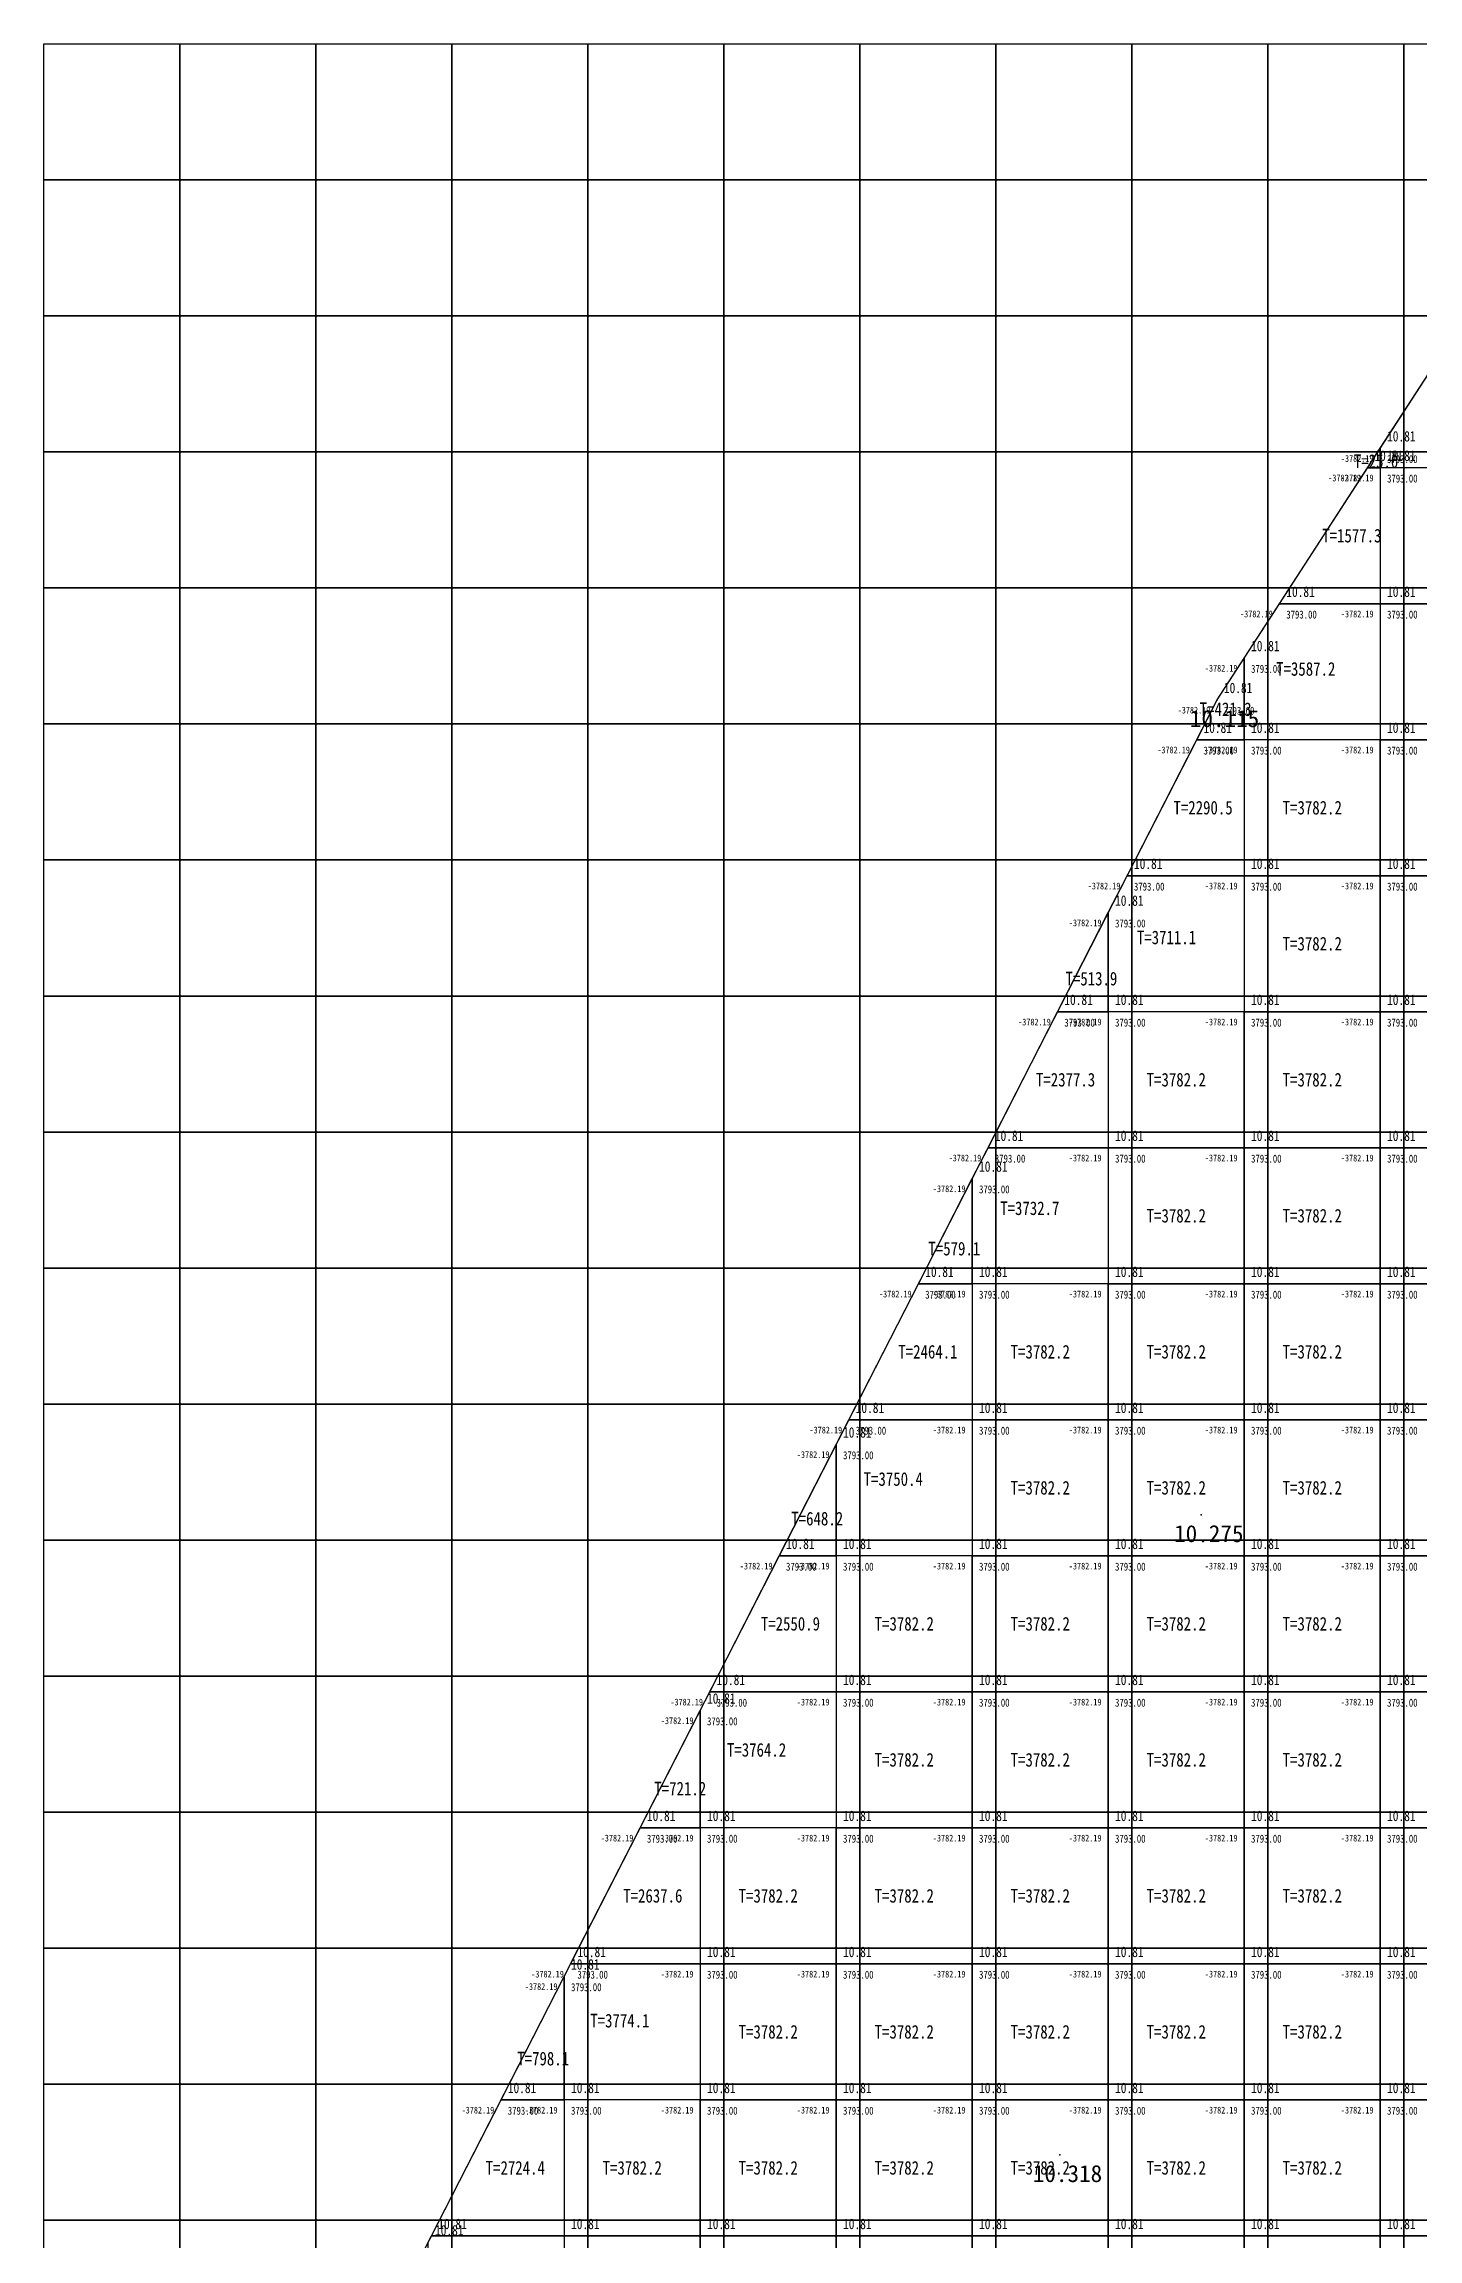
# Model space of a CAD drawing. Extents: x 2802 to 2877, y 3673 to 3804.
# Drawn here: x 2845.17 to 2855.28, y 3783.98 to 3800.12 of the extents above; entities that cross this region are included whole.
import ezdxf
from ezdxf.enums import TextEntityAlignment as Align

# ---------------------------------------------------------------- set-up
doc = ezdxf.new("R2010")
doc.units = 0
doc.header["$LTSCALE"] = 0.5
doc.header["$MEASUREMENT"] = 0
for name, color, linetype in [('FGW', 3, 'Continuous'), ('SHITI', 10, 'Continuous'), ('ZHUJI', 50, 'Continuous')]:
    doc.layers.add(name, color=color, linetype=linetype)

msp = doc.modelspace()

# ---------------------------------------------------------------- linework, layer by layer
for points in [[(2845.174, 3799.116), (2845.174, 3800.116), (2846.174, 3800.116), (2846.174, 3799.116), (2845.174, 3799.116)], [(2846.174, 3799.116), (2846.174, 3800.116), (2847.174, 3800.116), (2847.174, 3799.116), (2846.174, 3799.116)], [(2847.174, 3799.116), (2847.174, 3800.116), (2848.174, 3800.116), (2848.174, 3799.116), (2847.174, 3799.116)], [(2848.174, 3799.116), (2848.174, 3800.116), (2849.174, 3800.116), (2849.174, 3799.116), (2848.174, 3799.116)], [(2849.174, 3799.116), (2849.174, 3800.116), (2850.174, 3800.116), (2850.174, 3799.116), (2849.174, 3799.116)], [(2850.174, 3799.116), (2850.174, 3800.116), (2851.174, 3800.116), (2851.174, 3799.116), (2850.174, 3799.116)], [(2851.174, 3799.116), (2851.174, 3800.116), (2852.174, 3800.116), (2852.174, 3799.116), (2851.174, 3799.116)], [(2852.174, 3799.116), (2852.174, 3800.116), (2853.174, 3800.116), (2853.174, 3799.116), (2852.174, 3799.116)], [(2853.174, 3799.116), (2853.174, 3800.116), (2854.174, 3800.116), (2854.174, 3799.116), (2853.174, 3799.116)], [(2854.174, 3799.116), (2854.174, 3800.116), (2855.174, 3800.116), (2855.174, 3799.116), (2854.174, 3799.116)], [(2855.174, 3799.116), (2855.174, 3800.116), (2856.174, 3800.116), (2856.174, 3799.116), (2855.174, 3799.116)], [(2845.174, 3798.116), (2845.174, 3799.116), (2846.174, 3799.116), (2846.174, 3798.116), (2845.174, 3798.116)], [(2846.174, 3798.116), (2846.174, 3799.116), (2847.174, 3799.116), (2847.174, 3798.116), (2846.174, 3798.116)], [(2847.174, 3798.116), (2847.174, 3799.116), (2848.174, 3799.116), (2848.174, 3798.116), (2847.174, 3798.116)], [(2848.174, 3798.116), (2848.174, 3799.116), (2849.174, 3799.116), (2849.174, 3798.116), (2848.174, 3798.116)], [(2849.174, 3798.116), (2849.174, 3799.116), (2850.174, 3799.116), (2850.174, 3798.116), (2849.174, 3798.116)], [(2850.174, 3798.116), (2850.174, 3799.116), (2851.174, 3799.116), (2851.174, 3798.116), (2850.174, 3798.116)], [(2851.174, 3798.116), (2851.174, 3799.116), (2852.174, 3799.116), (2852.174, 3798.116), (2851.174, 3798.116)], [(2852.174, 3798.116), (2852.174, 3799.116), (2853.174, 3799.116), (2853.174, 3798.116), (2852.174, 3798.116)], [(2853.174, 3798.116), (2853.174, 3799.116), (2854.174, 3799.116), (2854.174, 3798.116), (2853.174, 3798.116)], [(2854.174, 3798.116), (2854.174, 3799.116), (2855.174, 3799.116), (2855.174, 3798.116), (2854.174, 3798.116)], [(2855.174, 3798.116), (2855.174, 3799.116), (2856.174, 3799.116), (2856.174, 3798.116), (2855.174, 3798.116)], [(2845.174, 3797.116), (2845.174, 3798.116), (2846.174, 3798.116), (2846.174, 3797.116), (2845.174, 3797.116)], [(2846.174, 3797.116), (2846.174, 3798.116), (2847.174, 3798.116), (2847.174, 3797.116), (2846.174, 3797.116)], [(2847.174, 3797.116), (2847.174, 3798.116), (2848.174, 3798.116), (2848.174, 3797.116), (2847.174, 3797.116)], [(2848.174, 3797.116), (2848.174, 3798.116), (2849.174, 3798.116), (2849.174, 3797.116), (2848.174, 3797.116)], [(2849.174, 3797.116), (2849.174, 3798.116), (2850.174, 3798.116), (2850.174, 3797.116), (2849.174, 3797.116)], [(2850.174, 3797.116), (2850.174, 3798.116), (2851.174, 3798.116), (2851.174, 3797.116), (2850.174, 3797.116)], [(2851.174, 3797.116), (2851.174, 3798.116), (2852.174, 3798.116), (2852.174, 3797.116), (2851.174, 3797.116)], [(2852.174, 3797.116), (2852.174, 3798.116), (2853.174, 3798.116), (2853.174, 3797.116), (2852.174, 3797.116)], [(2853.174, 3797.116), (2853.174, 3798.116), (2854.174, 3798.116), (2854.174, 3797.116), (2853.174, 3797.116)], [(2854.174, 3797.116), (2854.174, 3798.116), (2855.174, 3798.116), (2855.174, 3797.116), (2854.174, 3797.116)], [(2855.174, 3797.116), (2855.174, 3798.116), (2856.174, 3798.116), (2856.174, 3797.116), (2855.174, 3797.116)], [(2845.174, 3796.116), (2845.174, 3797.116), (2846.174, 3797.116), (2846.174, 3796.116), (2845.174, 3796.116)], [(2846.174, 3796.116), (2846.174, 3797.116), (2847.174, 3797.116), (2847.174, 3796.116), (2846.174, 3796.116)], [(2847.174, 3796.116), (2847.174, 3797.116), (2848.174, 3797.116), (2848.174, 3796.116), (2847.174, 3796.116)], [(2848.174, 3796.116), (2848.174, 3797.116), (2849.174, 3797.116), (2849.174, 3796.116), (2848.174, 3796.116)], [(2849.174, 3796.116), (2849.174, 3797.116), (2850.174, 3797.116), (2850.174, 3796.116), (2849.174, 3796.116)], [(2850.174, 3796.116), (2850.174, 3797.116), (2851.174, 3797.116), (2851.174, 3796.116), (2850.174, 3796.116)], [(2851.174, 3796.116), (2851.174, 3797.116), (2852.174, 3797.116), (2852.174, 3796.116), (2851.174, 3796.116)], [(2852.174, 3796.116), (2852.174, 3797.116), (2853.174, 3797.116), (2853.174, 3796.116), (2852.174, 3796.116)], [(2853.174, 3796.116), (2853.174, 3797.116), (2854.174, 3797.116), (2854.174, 3796.116), (2853.174, 3796.116)], [(2854.174, 3796.116), (2854.174, 3797.116), (2855.174, 3797.116), (2855.174, 3796.116), (2854.174, 3796.116)], [(2855.174, 3796.116), (2855.174, 3797.116), (2856.174, 3797.116), (2856.174, 3796.116), (2855.174, 3796.116)], [(2845.174, 3795.116), (2845.174, 3796.116), (2846.174, 3796.116), (2846.174, 3795.116), (2845.174, 3795.116)], [(2846.174, 3795.116), (2846.174, 3796.116), (2847.174, 3796.116), (2847.174, 3795.116), (2846.174, 3795.116)], [(2847.174, 3795.116), (2847.174, 3796.116), (2848.174, 3796.116), (2848.174, 3795.116), (2847.174, 3795.116)], [(2848.174, 3795.116), (2848.174, 3796.116), (2849.174, 3796.116), (2849.174, 3795.116), (2848.174, 3795.116)], [(2849.174, 3795.116), (2849.174, 3796.116), (2850.174, 3796.116), (2850.174, 3795.116), (2849.174, 3795.116)], [(2850.174, 3795.116), (2850.174, 3796.116), (2851.174, 3796.116), (2851.174, 3795.116), (2850.174, 3795.116)], [(2851.174, 3795.116), (2851.174, 3796.116), (2852.174, 3796.116), (2852.174, 3795.116), (2851.174, 3795.116)], [(2852.174, 3795.116), (2852.174, 3796.116), (2853.174, 3796.116), (2853.174, 3795.116), (2852.174, 3795.116)], [(2853.174, 3795.116), (2853.174, 3796.116), (2854.174, 3796.116), (2854.174, 3795.116), (2853.174, 3795.116)], [(2854.174, 3795.116), (2854.174, 3796.116), (2855.174, 3796.116), (2855.174, 3795.116), (2854.174, 3795.116)], [(2855.174, 3795.116), (2855.174, 3796.116), (2856.174, 3796.116), (2856.174, 3795.116), (2855.174, 3795.116)], [(2845.174, 3794.116), (2845.174, 3795.116), (2846.174, 3795.116), (2846.174, 3794.116), (2845.174, 3794.116)], [(2846.174, 3794.116), (2846.174, 3795.116), (2847.174, 3795.116), (2847.174, 3794.116), (2846.174, 3794.116)], [(2847.174, 3794.116), (2847.174, 3795.116), (2848.174, 3795.116), (2848.174, 3794.116), (2847.174, 3794.116)], [(2848.174, 3794.116), (2848.174, 3795.116), (2849.174, 3795.116), (2849.174, 3794.116), (2848.174, 3794.116)], [(2849.174, 3794.116), (2849.174, 3795.116), (2850.174, 3795.116), (2850.174, 3794.116), (2849.174, 3794.116)], [(2850.174, 3794.116), (2850.174, 3795.116), (2851.174, 3795.116), (2851.174, 3794.116), (2850.174, 3794.116)], [(2851.174, 3794.116), (2851.174, 3795.116), (2852.174, 3795.116), (2852.174, 3794.116), (2851.174, 3794.116)], [(2852.174, 3794.116), (2852.174, 3795.116), (2853.174, 3795.116), (2853.174, 3794.116), (2852.174, 3794.116)], [(2853.174, 3794.116), (2853.174, 3795.116), (2854.174, 3795.116), (2854.174, 3794.116), (2853.174, 3794.116)], [(2854.174, 3794.116), (2854.174, 3795.116), (2855.174, 3795.116), (2855.174, 3794.116), (2854.174, 3794.116)], [(2855.174, 3794.116), (2855.174, 3795.116), (2856.174, 3795.116), (2856.174, 3794.116), (2855.174, 3794.116)], [(2845.174, 3793.116), (2845.174, 3794.116), (2846.174, 3794.116), (2846.174, 3793.116), (2845.174, 3793.116)], [(2846.174, 3793.116), (2846.174, 3794.116), (2847.174, 3794.116), (2847.174, 3793.116), (2846.174, 3793.116)], [(2847.174, 3793.116), (2847.174, 3794.116), (2848.174, 3794.116), (2848.174, 3793.116), (2847.174, 3793.116)], [(2848.174, 3793.116), (2848.174, 3794.116), (2849.174, 3794.116), (2849.174, 3793.116), (2848.174, 3793.116)], [(2849.174, 3793.116), (2849.174, 3794.116), (2850.174, 3794.116), (2850.174, 3793.116), (2849.174, 3793.116)], [(2850.174, 3793.116), (2850.174, 3794.116), (2851.174, 3794.116), (2851.174, 3793.116), (2850.174, 3793.116)], [(2851.174, 3793.116), (2851.174, 3794.116), (2852.174, 3794.116), (2852.174, 3793.116), (2851.174, 3793.116)], [(2852.174, 3793.116), (2852.174, 3794.116), (2853.174, 3794.116), (2853.174, 3793.116), (2852.174, 3793.116)], [(2853.174, 3793.116), (2853.174, 3794.116), (2854.174, 3794.116), (2854.174, 3793.116), (2853.174, 3793.116)], [(2854.174, 3793.116), (2854.174, 3794.116), (2855.174, 3794.116), (2855.174, 3793.116), (2854.174, 3793.116)], [(2855.174, 3793.116), (2855.174, 3794.116), (2856.174, 3794.116), (2856.174, 3793.116), (2855.174, 3793.116)], [(2845.174, 3792.116), (2845.174, 3793.116), (2846.174, 3793.116), (2846.174, 3792.116), (2845.174, 3792.116)], [(2846.174, 3792.116), (2846.174, 3793.116), (2847.174, 3793.116), (2847.174, 3792.116), (2846.174, 3792.116)], [(2847.174, 3792.116), (2847.174, 3793.116), (2848.174, 3793.116), (2848.174, 3792.116), (2847.174, 3792.116)], [(2848.174, 3792.116), (2848.174, 3793.116), (2849.174, 3793.116), (2849.174, 3792.116), (2848.174, 3792.116)], [(2849.174, 3792.116), (2849.174, 3793.116), (2850.174, 3793.116), (2850.174, 3792.116), (2849.174, 3792.116)], [(2850.174, 3792.116), (2850.174, 3793.116), (2851.174, 3793.116), (2851.174, 3792.116), (2850.174, 3792.116)], [(2851.174, 3792.116), (2851.174, 3793.116), (2852.174, 3793.116), (2852.174, 3792.116), (2851.174, 3792.116)], [(2852.174, 3792.116), (2852.174, 3793.116), (2853.174, 3793.116), (2853.174, 3792.116), (2852.174, 3792.116)], [(2853.174, 3792.116), (2853.174, 3793.116), (2854.174, 3793.116), (2854.174, 3792.116), (2853.174, 3792.116)], [(2854.174, 3792.116), (2854.174, 3793.116), (2855.174, 3793.116), (2855.174, 3792.116), (2854.174, 3792.116)], [(2855.174, 3792.116), (2855.174, 3793.116), (2856.174, 3793.116), (2856.174, 3792.116), (2855.174, 3792.116)], [(2845.174, 3791.116), (2845.174, 3792.116), (2846.174, 3792.116), (2846.174, 3791.116), (2845.174, 3791.116)], [(2846.174, 3791.116), (2846.174, 3792.116), (2847.174, 3792.116), (2847.174, 3791.116), (2846.174, 3791.116)], [(2847.174, 3791.116), (2847.174, 3792.116), (2848.174, 3792.116), (2848.174, 3791.116), (2847.174, 3791.116)], [(2848.174, 3791.116), (2848.174, 3792.116), (2849.174, 3792.116), (2849.174, 3791.116), (2848.174, 3791.116)], [(2849.174, 3791.116), (2849.174, 3792.116), (2850.174, 3792.116), (2850.174, 3791.116), (2849.174, 3791.116)], [(2850.174, 3791.116), (2850.174, 3792.116), (2851.174, 3792.116), (2851.174, 3791.116), (2850.174, 3791.116)], [(2851.174, 3791.116), (2851.174, 3792.116), (2852.174, 3792.116), (2852.174, 3791.116), (2851.174, 3791.116)], [(2852.174, 3791.116), (2852.174, 3792.116), (2853.174, 3792.116), (2853.174, 3791.116), (2852.174, 3791.116)], [(2853.174, 3791.116), (2853.174, 3792.116), (2854.174, 3792.116), (2854.174, 3791.116), (2853.174, 3791.116)], [(2854.174, 3791.116), (2854.174, 3792.116), (2855.174, 3792.116), (2855.174, 3791.116), (2854.174, 3791.116)], [(2855.174, 3791.116), (2855.174, 3792.116), (2856.174, 3792.116), (2856.174, 3791.116), (2855.174, 3791.116)], [(2845.174, 3790.116), (2845.174, 3791.116), (2846.174, 3791.116), (2846.174, 3790.116), (2845.174, 3790.116)], [(2846.174, 3790.116), (2846.174, 3791.116), (2847.174, 3791.116), (2847.174, 3790.116), (2846.174, 3790.116)], [(2847.174, 3790.116), (2847.174, 3791.116), (2848.174, 3791.116), (2848.174, 3790.116), (2847.174, 3790.116)], [(2848.174, 3790.116), (2848.174, 3791.116), (2849.174, 3791.116), (2849.174, 3790.116), (2848.174, 3790.116)], [(2849.174, 3790.116), (2849.174, 3791.116), (2850.174, 3791.116), (2850.174, 3790.116), (2849.174, 3790.116)], [(2850.174, 3790.116), (2850.174, 3791.116), (2851.174, 3791.116), (2851.174, 3790.116), (2850.174, 3790.116)], [(2851.174, 3790.116), (2851.174, 3791.116), (2852.174, 3791.116), (2852.174, 3790.116), (2851.174, 3790.116)], [(2852.174, 3790.116), (2852.174, 3791.116), (2853.174, 3791.116), (2853.174, 3790.116), (2852.174, 3790.116)], [(2853.174, 3790.116), (2853.174, 3791.116), (2854.174, 3791.116), (2854.174, 3790.116), (2853.174, 3790.116)], [(2854.174, 3790.116), (2854.174, 3791.116), (2855.174, 3791.116), (2855.174, 3790.116), (2854.174, 3790.116)], [(2855.174, 3790.116), (2855.174, 3791.116), (2856.174, 3791.116), (2856.174, 3790.116), (2855.174, 3790.116)], [(2845.174, 3789.116), (2845.174, 3790.116), (2846.174, 3790.116), (2846.174, 3789.116), (2845.174, 3789.116)], [(2846.174, 3789.116), (2846.174, 3790.116), (2847.174, 3790.116), (2847.174, 3789.116), (2846.174, 3789.116)], [(2847.174, 3789.116), (2847.174, 3790.116), (2848.174, 3790.116), (2848.174, 3789.116), (2847.174, 3789.116)], [(2848.174, 3789.116), (2848.174, 3790.116), (2849.174, 3790.116), (2849.174, 3789.116), (2848.174, 3789.116)], [(2849.174, 3789.116), (2849.174, 3790.116), (2850.174, 3790.116), (2850.174, 3789.116), (2849.174, 3789.116)], [(2850.174, 3789.116), (2850.174, 3790.116), (2851.174, 3790.116), (2851.174, 3789.116), (2850.174, 3789.116)], [(2851.174, 3789.116), (2851.174, 3790.116), (2852.174, 3790.116), (2852.174, 3789.116), (2851.174, 3789.116)], [(2852.174, 3789.116), (2852.174, 3790.116), (2853.174, 3790.116), (2853.174, 3789.116), (2852.174, 3789.116)], [(2853.174, 3789.116), (2853.174, 3790.116), (2854.174, 3790.116), (2854.174, 3789.116), (2853.174, 3789.116)], [(2854.174, 3789.116), (2854.174, 3790.116), (2855.174, 3790.116), (2855.174, 3789.116), (2854.174, 3789.116)], [(2855.174, 3789.116), (2855.174, 3790.116), (2856.174, 3790.116), (2856.174, 3789.116), (2855.174, 3789.116)], [(2845.174, 3788.116), (2845.174, 3789.116), (2846.174, 3789.116), (2846.174, 3788.116), (2845.174, 3788.116)], [(2846.174, 3788.116), (2846.174, 3789.116), (2847.174, 3789.116), (2847.174, 3788.116), (2846.174, 3788.116)], [(2847.174, 3788.116), (2847.174, 3789.116), (2848.174, 3789.116), (2848.174, 3788.116), (2847.174, 3788.116)], [(2848.174, 3788.116), (2848.174, 3789.116), (2849.174, 3789.116), (2849.174, 3788.116), (2848.174, 3788.116)], [(2849.174, 3788.116), (2849.174, 3789.116), (2850.174, 3789.116), (2850.174, 3788.116), (2849.174, 3788.116)], [(2850.174, 3788.116), (2850.174, 3789.116), (2851.174, 3789.116), (2851.174, 3788.116), (2850.174, 3788.116)], [(2851.174, 3788.116), (2851.174, 3789.116), (2852.174, 3789.116), (2852.174, 3788.116), (2851.174, 3788.116)], [(2852.174, 3788.116), (2852.174, 3789.116), (2853.174, 3789.116), (2853.174, 3788.116), (2852.174, 3788.116)], [(2853.174, 3788.116), (2853.174, 3789.116), (2854.174, 3789.116), (2854.174, 3788.116), (2853.174, 3788.116)], [(2854.174, 3788.116), (2854.174, 3789.116), (2855.174, 3789.116), (2855.174, 3788.116), (2854.174, 3788.116)], [(2855.174, 3788.116), (2855.174, 3789.116), (2856.174, 3789.116), (2856.174, 3788.116), (2855.174, 3788.116)], [(2845.174, 3787.116), (2845.174, 3788.116), (2846.174, 3788.116), (2846.174, 3787.116), (2845.174, 3787.116)], [(2846.174, 3787.116), (2846.174, 3788.116), (2847.174, 3788.116), (2847.174, 3787.116), (2846.174, 3787.116)], [(2847.174, 3787.116), (2847.174, 3788.116), (2848.174, 3788.116), (2848.174, 3787.116), (2847.174, 3787.116)], [(2848.174, 3787.116), (2848.174, 3788.116), (2849.174, 3788.116), (2849.174, 3787.116), (2848.174, 3787.116)], [(2849.174, 3787.116), (2849.174, 3788.116), (2850.174, 3788.116), (2850.174, 3787.116), (2849.174, 3787.116)], [(2850.174, 3787.116), (2850.174, 3788.116), (2851.174, 3788.116), (2851.174, 3787.116), (2850.174, 3787.116)], [(2851.174, 3787.116), (2851.174, 3788.116), (2852.174, 3788.116), (2852.174, 3787.116), (2851.174, 3787.116)], [(2852.174, 3787.116), (2852.174, 3788.116), (2853.174, 3788.116), (2853.174, 3787.116), (2852.174, 3787.116)], [(2853.174, 3787.116), (2853.174, 3788.116), (2854.174, 3788.116), (2854.174, 3787.116), (2853.174, 3787.116)], [(2854.174, 3787.116), (2854.174, 3788.116), (2855.174, 3788.116), (2855.174, 3787.116), (2854.174, 3787.116)], [(2855.174, 3787.116), (2855.174, 3788.116), (2856.174, 3788.116), (2856.174, 3787.116), (2855.174, 3787.116)], [(2845.174, 3786.116), (2845.174, 3787.116), (2846.174, 3787.116), (2846.174, 3786.116), (2845.174, 3786.116)], [(2846.174, 3786.116), (2846.174, 3787.116), (2847.174, 3787.116), (2847.174, 3786.116), (2846.174, 3786.116)], [(2847.174, 3786.116), (2847.174, 3787.116), (2848.174, 3787.116), (2848.174, 3786.116), (2847.174, 3786.116)], [(2848.174, 3786.116), (2848.174, 3787.116), (2849.174, 3787.116), (2849.174, 3786.116), (2848.174, 3786.116)], [(2849.174, 3786.116), (2849.174, 3787.116), (2850.174, 3787.116), (2850.174, 3786.116), (2849.174, 3786.116)], [(2850.174, 3786.116), (2850.174, 3787.116), (2851.174, 3787.116), (2851.174, 3786.116), (2850.174, 3786.116)], [(2851.174, 3786.116), (2851.174, 3787.116), (2852.174, 3787.116), (2852.174, 3786.116), (2851.174, 3786.116)], [(2852.174, 3786.116), (2852.174, 3787.116), (2853.174, 3787.116), (2853.174, 3786.116), (2852.174, 3786.116)], [(2853.174, 3786.116), (2853.174, 3787.116), (2854.174, 3787.116), (2854.174, 3786.116), (2853.174, 3786.116)], [(2854.174, 3786.116), (2854.174, 3787.116), (2855.174, 3787.116), (2855.174, 3786.116), (2854.174, 3786.116)], [(2855.174, 3786.116), (2855.174, 3787.116), (2856.174, 3787.116), (2856.174, 3786.116), (2855.174, 3786.116)], [(2845.174, 3785.116), (2845.174, 3786.116), (2846.174, 3786.116), (2846.174, 3785.116), (2845.174, 3785.116)], [(2846.174, 3785.116), (2846.174, 3786.116), (2847.174, 3786.116), (2847.174, 3785.116), (2846.174, 3785.116)], [(2847.174, 3785.116), (2847.174, 3786.116), (2848.174, 3786.116), (2848.174, 3785.116), (2847.174, 3785.116)], [(2848.174, 3785.116), (2848.174, 3786.116), (2849.174, 3786.116), (2849.174, 3785.116), (2848.174, 3785.116)], [(2849.174, 3785.116), (2849.174, 3786.116), (2850.174, 3786.116), (2850.174, 3785.116), (2849.174, 3785.116)], [(2850.174, 3785.116), (2850.174, 3786.116), (2851.174, 3786.116), (2851.174, 3785.116), (2850.174, 3785.116)], [(2851.174, 3785.116), (2851.174, 3786.116), (2852.174, 3786.116), (2852.174, 3785.116), (2851.174, 3785.116)], [(2852.174, 3785.116), (2852.174, 3786.116), (2853.174, 3786.116), (2853.174, 3785.116), (2852.174, 3785.116)], [(2853.174, 3785.116), (2853.174, 3786.116), (2854.174, 3786.116), (2854.174, 3785.116), (2853.174, 3785.116)], [(2854.174, 3785.116), (2854.174, 3786.116), (2855.174, 3786.116), (2855.174, 3785.116), (2854.174, 3785.116)], [(2855.174, 3785.116), (2855.174, 3786.116), (2856.174, 3786.116), (2856.174, 3785.116), (2855.174, 3785.116)], [(2845.174, 3784.116), (2845.174, 3785.116), (2846.174, 3785.116), (2846.174, 3784.116), (2845.174, 3784.116)], [(2846.174, 3784.116), (2846.174, 3785.116), (2847.174, 3785.116), (2847.174, 3784.116), (2846.174, 3784.116)], [(2847.174, 3784.116), (2847.174, 3785.116), (2848.174, 3785.116), (2848.174, 3784.116), (2847.174, 3784.116)], [(2848.174, 3784.116), (2848.174, 3785.116), (2849.174, 3785.116), (2849.174, 3784.116), (2848.174, 3784.116)], [(2849.174, 3784.116), (2849.174, 3785.116), (2850.174, 3785.116), (2850.174, 3784.116), (2849.174, 3784.116)], [(2850.174, 3784.116), (2850.174, 3785.116), (2851.174, 3785.116), (2851.174, 3784.116), (2850.174, 3784.116)], [(2851.174, 3784.116), (2851.174, 3785.116), (2852.174, 3785.116), (2852.174, 3784.116), (2851.174, 3784.116)], [(2852.174, 3784.116), (2852.174, 3785.116), (2853.174, 3785.116), (2853.174, 3784.116), (2852.174, 3784.116)], [(2853.174, 3784.116), (2853.174, 3785.116), (2854.174, 3785.116), (2854.174, 3784.116), (2853.174, 3784.116)], [(2854.174, 3784.116), (2854.174, 3785.116), (2855.174, 3785.116), (2855.174, 3784.116), (2854.174, 3784.116)], [(2855.174, 3784.116), (2855.174, 3785.116), (2856.174, 3785.116), (2856.174, 3784.116), (2855.174, 3784.116)], [(2845.174, 3783.116), (2845.174, 3784.116), (2846.174, 3784.116), (2846.174, 3783.116), (2845.174, 3783.116)], [(2846.174, 3783.116), (2846.174, 3784.116), (2847.174, 3784.116), (2847.174, 3783.116), (2846.174, 3783.116)], [(2847.174, 3783.116), (2847.174, 3784.116), (2848.174, 3784.116), (2848.174, 3783.116), (2847.174, 3783.116)], [(2848.174, 3783.116), (2848.174, 3784.116), (2849.174, 3784.116), (2849.174, 3783.116), (2848.174, 3783.116)], [(2849.174, 3783.116), (2849.174, 3784.116), (2850.174, 3784.116), (2850.174, 3783.116), (2849.174, 3783.116)], [(2850.174, 3783.116), (2850.174, 3784.116), (2851.174, 3784.116), (2851.174, 3783.116), (2850.174, 3783.116)], [(2851.174, 3783.116), (2851.174, 3784.116), (2852.174, 3784.116), (2852.174, 3783.116), (2851.174, 3783.116)], [(2852.174, 3783.116), (2852.174, 3784.116), (2853.174, 3784.116), (2853.174, 3783.116), (2852.174, 3783.116)], [(2853.174, 3783.116), (2853.174, 3784.116), (2854.174, 3784.116), (2854.174, 3783.116), (2853.174, 3783.116)], [(2854.174, 3783.116), (2854.174, 3784.116), (2855.174, 3784.116), (2855.174, 3783.116), (2854.174, 3783.116)], [(2855.174, 3783.116), (2855.174, 3784.116), (2856.174, 3784.116), (2856.174, 3783.116), (2855.174, 3783.116)]]:
    msp.add_lwpolyline(points)
at = {"layer": 'FGW', "flags": 128}
for points in [[(2855, 3797.143), (2855.556, 3798), (2856, 3798), (2856, 3797), (2855, 3797)], [(2854.907, 3797), (2855, 3797.143), (2855, 3797)], [(2854.259, 3796), (2854.907, 3797), (2855, 3797), (2855, 3796)], [(2855, 3796), (2856, 3796), (2856, 3797), (2855, 3797)], [(2854, 3795.601), (2854.259, 3796), (2855, 3796), (2855, 3795), (2854, 3795)], [(2855, 3795), (2856, 3795), (2856, 3796), (2855, 3796)], [(2853.65, 3795), (2853.8, 3795.293), (2854, 3795.601), (2854, 3795)], [(2853.139, 3794), (2853.65, 3795), (2854, 3795), (2854, 3794)], [(2854, 3794), (2855, 3794), (2855, 3795), (2854, 3795)], [(2855, 3794), (2856, 3794), (2856, 3795), (2855, 3795)], [(2853, 3793.729), (2853.139, 3794), (2854, 3794), (2854, 3793), (2853, 3793)], [(2854, 3793), (2855, 3793), (2855, 3794), (2854, 3794)], [(2855, 3793), (2856, 3793), (2856, 3794), (2855, 3794)], [(2852.627, 3793), (2853, 3793.729), (2853, 3793)], [(2852.116, 3792), (2852.627, 3793), (2853, 3793), (2853, 3792)], [(2853, 3792), (2854, 3792), (2854, 3793), (2853, 3793)], [(2854, 3792), (2855, 3792), (2855, 3793), (2854, 3793)], [(2855, 3792), (2856, 3792), (2856, 3793), (2855, 3793)], [(2852, 3791.774), (2852.116, 3792), (2853, 3792), (2853, 3791), (2852, 3791)], [(2853, 3791), (2854, 3791), (2854, 3792), (2853, 3792)], [(2854, 3791), (2855, 3791), (2855, 3792), (2854, 3792)], [(2855, 3791), (2856, 3791), (2856, 3792), (2855, 3792)], [(2851.604, 3791), (2852, 3791.774), (2852, 3791)], [(2851.093, 3790), (2851.604, 3791), (2852, 3791), (2852, 3790)], [(2852, 3790), (2853, 3790), (2853, 3791), (2852, 3791)], [(2853, 3790), (2854, 3790), (2854, 3791), (2853, 3791)], [(2854, 3790), (2855, 3790), (2855, 3791), (2854, 3791)], [(2855, 3790), (2856, 3790), (2856, 3791), (2855, 3791)], [(2851, 3789.819), (2851.093, 3790), (2852, 3790), (2852, 3789), (2851, 3789)], [(2852, 3789), (2853, 3789), (2853, 3790), (2852, 3790)], [(2853, 3789), (2854, 3789), (2854, 3790), (2853, 3790)], [(2854, 3789), (2855, 3789), (2855, 3790), (2854, 3790)], [(2855, 3789), (2856, 3789), (2856, 3790), (2855, 3790)], [(2850.581, 3789), (2851, 3789.819), (2851, 3789)], [(2850.07, 3788), (2850.581, 3789), (2851, 3789), (2851, 3788)], [(2851, 3788), (2852, 3788), (2852, 3789), (2851, 3789)], [(2852, 3788), (2853, 3788), (2853, 3789), (2852, 3789)], [(2853, 3788), (2854, 3788), (2854, 3789), (2853, 3789)], [(2854, 3788), (2855, 3788), (2855, 3789), (2854, 3789)], [(2855, 3788), (2856, 3788), (2856, 3789), (2855, 3789)], [(2850, 3787.863), (2850.07, 3788), (2851, 3788), (2851, 3787), (2850, 3787)], [(2851, 3787), (2852, 3787), (2852, 3788), (2851, 3788)], [(2852, 3787), (2853, 3787), (2853, 3788), (2852, 3788)], [(2853, 3787), (2854, 3787), (2854, 3788), (2853, 3788)], [(2854, 3787), (2855, 3787), (2855, 3788), (2854, 3788)], [(2855, 3787), (2856, 3787), (2856, 3788), (2855, 3788)], [(2849.558, 3787), (2850, 3787.863), (2850, 3787)], [(2849.047, 3786), (2849.558, 3787), (2850, 3787), (2850, 3786)], [(2850, 3786), (2851, 3786), (2851, 3787), (2850, 3787)], [(2851, 3786), (2852, 3786), (2852, 3787), (2851, 3787)], [(2852, 3786), (2853, 3786), (2853, 3787), (2852, 3787)], [(2853, 3786), (2854, 3786), (2854, 3787), (2853, 3787)], [(2854, 3786), (2855, 3786), (2855, 3787), (2854, 3787)], [(2855, 3786), (2856, 3786), (2856, 3787), (2855, 3787)], [(2849, 3785.908), (2849.047, 3786), (2850, 3786), (2850, 3785), (2849, 3785)], [(2850, 3785), (2851, 3785), (2851, 3786), (2850, 3786)], [(2851, 3785), (2852, 3785), (2852, 3786), (2851, 3786)], [(2852, 3785), (2853, 3785), (2853, 3786), (2852, 3786)], [(2853, 3785), (2854, 3785), (2854, 3786), (2853, 3786)], [(2854, 3785), (2855, 3785), (2855, 3786), (2854, 3786)], [(2855, 3785), (2856, 3785), (2856, 3786), (2855, 3786)], [(2848.535, 3785), (2849, 3785.908), (2849, 3785)], [(2848.024, 3784), (2848.535, 3785), (2849, 3785), (2849, 3784)], [(2849, 3784), (2850, 3784), (2850, 3785), (2849, 3785)], [(2850, 3784), (2851, 3784), (2851, 3785), (2850, 3785)], [(2851, 3784), (2852, 3784), (2852, 3785), (2851, 3785)], [(2852, 3784), (2853, 3784), (2853, 3785), (2852, 3785)], [(2853, 3784), (2854, 3784), (2854, 3785), (2853, 3785)], [(2854, 3784), (2855, 3784), (2855, 3785), (2854, 3785)], [(2855, 3784), (2856, 3784), (2856, 3785), (2855, 3785)], [(2848, 3783.953), (2848.024, 3784), (2849, 3784), (2849, 3783), (2848, 3783)], [(2849, 3783), (2850, 3783), (2850, 3784), (2849, 3784)], [(2850, 3783), (2851, 3783), (2851, 3784), (2850, 3784)], [(2851, 3783), (2852, 3783), (2852, 3784), (2851, 3784)], [(2852, 3783), (2853, 3783), (2853, 3784), (2852, 3784)], [(2853, 3783), (2854, 3783), (2854, 3784), (2853, 3784)], [(2854, 3783), (2855, 3783), (2855, 3784), (2854, 3784)], [(2855, 3783), (2856, 3783), (2856, 3784), (2855, 3784)]]:
    msp.add_lwpolyline(points, close=True, dxfattribs=at)
at = {"layer": 'SHITI'}
msp.add_lwpolyline([(2845.174, 3778.428), (2853.8, 3795.293), (2856.23, 3799.039), (2864.64, 3799.283), (2868.952, 3795.959), (2870.191, 3792.979), (2870.586, 3785.879), (2870.663, 3769.646), (2864.182, 3751.04), (2859.717, 3744.891), (2853.723, 3744.116), (2848.263, 3749.893), (2846.279, 3757.095), (2845.423, 3772.222), (2845.174, 3778.428)], close=True, dxfattribs=at)
at = {"layer": 'ZHUJI'}
for p in [(2853.8, 3795.293), (2853.684, 3789.301), (2852.645, 3784.596)]:
    msp.add_point(p, dxfattribs=at)

# ---------------------------------------------------------------- texts
at = {"layer": 'FGW', "color": 2, "width": 0.8}
for p in [(2854.957, 3797.05, 10.814), (2854.957, 3797.05, 10.814), (2855.05, 3797.193, 10.814), (2855.05, 3797.193, 10.814), (2855.05, 3797.05, 10.814), (2855.05, 3797.05, 10.814), (2855.05, 3797.05, 10.814), (2855.05, 3797.05, 10.814), (2854.309, 3796.05, 10.814), (2854.309, 3796.05, 10.814), (2855.05, 3796.05, 10.814), (2855.05, 3796.05, 10.814), (2855.05, 3796.05, 10.814), (2854.05, 3795.651, 10.814), (2854.05, 3795.651, 10.814), (2853.85, 3795.343, 10.814), (2853.7, 3795.05, 10.814), (2853.7, 3795.05, 10.814), (2854.05, 3795.05, 10.814), (2854.05, 3795.05, 10.814), (2854.05, 3795.05, 10.814), (2854.05, 3795.05, 10.814), (2855.05, 3795.05, 10.814), (2855.05, 3795.05, 10.814), (2853.189, 3794.05, 10.814), (2853.189, 3794.05, 10.814), (2854.05, 3794.05, 10.814), (2854.05, 3794.05, 10.814), (2854.05, 3794.05, 10.814), (2855.05, 3794.05, 10.814), (2853.05, 3793.779, 10.814), (2853.05, 3793.779, 10.814), (2852.677, 3793.05, 10.814), (2852.677, 3793.05, 10.814), (2853.05, 3793.05, 10.814), (2853.05, 3793.05, 10.814), (2853.05, 3793.05, 10.814), (2853.05, 3793.05, 10.814), (2854.05, 3793.05, 10.814), (2854.05, 3793.05, 10.814), (2855.05, 3793.05, 10.814), (2852.166, 3792.05, 10.814), (2852.166, 3792.05, 10.814), (2853.05, 3792.05, 10.814), (2853.05, 3792.05, 10.814), (2853.05, 3792.05, 10.814), (2854.05, 3792.05, 10.814), (2855.05, 3792.05, 10.814), (2852.05, 3791.824, 10.814), (2852.05, 3791.824, 10.814), (2851.654, 3791.05, 10.814), (2851.654, 3791.05, 10.814), (2852.05, 3791.05, 10.814), (2852.05, 3791.05, 10.814), (2852.05, 3791.05, 10.814), (2852.05, 3791.05, 10.814), (2853.05, 3791.05, 10.814), (2853.05, 3791.05, 10.814), (2854.05, 3791.05, 10.814), (2855.05, 3791.05, 10.814), (2851.143, 3790.05, 10.814), (2851.143, 3790.05, 10.814), (2852.05, 3790.05, 10.814), (2852.05, 3790.05, 10.814), (2852.05, 3790.05, 10.814), (2853.05, 3790.05, 10.814), (2854.05, 3790.05, 10.814), (2855.05, 3790.05, 10.814), (2851.05, 3789.869, 10.814), (2851.05, 3789.869, 10.814), (2850.631, 3789.05, 10.814), (2850.631, 3789.05, 10.814), (2851.05, 3789.05, 10.814), (2851.05, 3789.05, 10.814), (2851.05, 3789.05, 10.814), (2851.05, 3789.05, 10.814), (2852.05, 3789.05, 10.814), (2852.05, 3789.05, 10.814), (2853.05, 3789.05, 10.814), (2854.05, 3789.05, 10.814), (2855.05, 3789.05, 10.814), (2850.12, 3788.05, 10.814), (2850.12, 3788.05, 10.814), (2851.05, 3788.05, 10.814), (2851.05, 3788.05, 10.814), (2851.05, 3788.05, 10.814), (2852.05, 3788.05, 10.814), (2853.05, 3788.05, 10.814), (2854.05, 3788.05, 10.814), (2855.05, 3788.05, 10.814), (2850.05, 3787.913, 10.814), (2850.05, 3787.913, 10.814), (2849.608, 3787.05, 10.814), (2849.608, 3787.05, 10.814), (2850.05, 3787.05, 10.814), (2850.05, 3787.05, 10.814), (2850.05, 3787.05, 10.814), (2850.05, 3787.05, 10.814), (2851.05, 3787.05, 10.814), (2851.05, 3787.05, 10.814), (2852.05, 3787.05, 10.814), (2853.05, 3787.05, 10.814), (2854.05, 3787.05, 10.814), (2855.05, 3787.05, 10.814), (2849.05, 3785.958, 10.814), (2849.05, 3785.958, 10.814), (2849.097, 3786.05, 10.814), (2849.097, 3786.05, 10.814), (2850.05, 3786.05, 10.814), (2850.05, 3786.05, 10.814), (2850.05, 3786.05, 10.814), (2851.05, 3786.05, 10.814), (2852.05, 3786.05, 10.814), (2853.05, 3786.05, 10.814), (2854.05, 3786.05, 10.814), (2855.05, 3786.05, 10.814), (2848.585, 3785.05, 10.814), (2848.585, 3785.05, 10.814), (2849.05, 3785.05, 10.814), (2849.05, 3785.05, 10.814), (2849.05, 3785.05, 10.814), (2849.05, 3785.05, 10.814), (2850.05, 3785.05, 10.814), (2850.05, 3785.05, 10.814), (2851.05, 3785.05, 10.814), (2852.05, 3785.05, 10.814), (2853.05, 3785.05, 10.814), (2854.05, 3785.05, 10.814), (2855.05, 3785.05, 10.814), (2848.05, 3784.003, 10.814), (2848.05, 3784.003, 10.814), (2848.074, 3784.05, 10.814), (2848.074, 3784.05, 10.814), (2849.05, 3784.05, 10.814), (2849.05, 3784.05, 10.814), (2849.05, 3784.05, 10.814), (2850.05, 3784.05, 10.814), (2851.05, 3784.05, 10.814), (2852.05, 3784.05, 10.814), (2853.05, 3784.05, 10.814), (2854.05, 3784.05, 10.814), (2855.05, 3784.05, 10.814)]:
    msp.add_text('10.81', height=0.0769, dxfattribs=at).set_placement(p)
at = {"layer": 'FGW', "color": 6, "width": 0.8}
for p in [(2854.95, 3797.093, 10.814), (2854.95, 3797.093, 10.814), (2854.857, 3796.95, 10.814), (2854.857, 3796.95, 10.814), (2854.95, 3796.95, 10.814), (2854.95, 3796.95, 10.814), (2854.95, 3796.95, 10.814), (2854.95, 3796.95, 10.814), (2854.209, 3795.95, 10.814), (2854.209, 3795.95, 10.814), (2854.95, 3795.95, 10.814), (2854.95, 3795.95, 10.814), (2854.95, 3795.95, 10.814), (2853.95, 3795.551, 10.814), (2853.95, 3795.551, 10.814), (2853.75, 3795.243, 10.814), (2853.6, 3794.95, 10.814), (2853.6, 3794.95, 10.814), (2853.95, 3794.95, 10.814), (2853.95, 3794.95, 10.814), (2853.95, 3794.95, 10.814), (2853.95, 3794.95, 10.814), (2854.95, 3794.95, 10.814), (2854.95, 3794.95, 10.814), (2853.089, 3793.95, 10.814), (2853.089, 3793.95, 10.814), (2853.95, 3793.95, 10.814), (2853.95, 3793.95, 10.814), (2853.95, 3793.95, 10.814), (2854.95, 3793.95, 10.814), (2852.95, 3793.679, 10.814), (2852.95, 3793.679, 10.814), (2852.577, 3792.95, 10.814), (2852.577, 3792.95, 10.814), (2852.95, 3792.95, 10.814), (2852.95, 3792.95, 10.814), (2852.95, 3792.95, 10.814), (2852.95, 3792.95, 10.814), (2853.95, 3792.95, 10.814), (2853.95, 3792.95, 10.814), (2854.95, 3792.95, 10.814), (2852.066, 3791.95, 10.814), (2852.066, 3791.95, 10.814), (2852.95, 3791.95, 10.814), (2852.95, 3791.95, 10.814), (2852.95, 3791.95, 10.814), (2853.95, 3791.95, 10.814), (2854.95, 3791.95, 10.814), (2851.95, 3791.724, 10.814), (2851.95, 3791.724, 10.814), (2851.554, 3790.95, 10.814), (2851.554, 3790.95, 10.814), (2851.95, 3790.95, 10.814), (2851.95, 3790.95, 10.814), (2851.95, 3790.95, 10.814), (2851.95, 3790.95, 10.814), (2852.95, 3790.95, 10.814), (2852.95, 3790.95, 10.814), (2853.95, 3790.95, 10.814), (2854.95, 3790.95, 10.814), (2851.043, 3789.95, 10.814), (2851.043, 3789.95, 10.814), (2851.95, 3789.95, 10.814), (2851.95, 3789.95, 10.814), (2851.95, 3789.95, 10.814), (2852.95, 3789.95, 10.814), (2853.95, 3789.95, 10.814), (2854.95, 3789.95, 10.814), (2850.95, 3789.769, 10.814), (2850.95, 3789.769, 10.814), (2850.531, 3788.95, 10.814), (2850.531, 3788.95, 10.814), (2850.95, 3788.95, 10.814), (2850.95, 3788.95, 10.814), (2850.95, 3788.95, 10.814), (2850.95, 3788.95, 10.814), (2851.95, 3788.95, 10.814), (2851.95, 3788.95, 10.814), (2852.95, 3788.95, 10.814), (2853.95, 3788.95, 10.814), (2854.95, 3788.95, 10.814), (2850.02, 3787.95, 10.814), (2850.02, 3787.95, 10.814), (2850.95, 3787.95, 10.814), (2850.95, 3787.95, 10.814), (2850.95, 3787.95, 10.814), (2851.95, 3787.95, 10.814), (2852.95, 3787.95, 10.814), (2853.95, 3787.95, 10.814), (2854.95, 3787.95, 10.814), (2849.95, 3787.813, 10.814), (2849.95, 3787.813, 10.814), (2849.508, 3786.95, 10.814), (2849.508, 3786.95, 10.814), (2849.95, 3786.95, 10.814), (2849.95, 3786.95, 10.814), (2849.95, 3786.95, 10.814), (2849.95, 3786.95, 10.814), (2850.95, 3786.95, 10.814), (2850.95, 3786.95, 10.814), (2851.95, 3786.95, 10.814), (2852.95, 3786.95, 10.814), (2853.95, 3786.95, 10.814), (2854.95, 3786.95, 10.814), (2848.95, 3785.858, 10.814), (2848.95, 3785.858, 10.814), (2848.997, 3785.95, 10.814), (2848.997, 3785.95, 10.814), (2849.95, 3785.95, 10.814), (2849.95, 3785.95, 10.814), (2849.95, 3785.95, 10.814), (2850.95, 3785.95, 10.814), (2851.95, 3785.95, 10.814), (2852.95, 3785.95, 10.814), (2853.95, 3785.95, 10.814), (2854.95, 3785.95, 10.814), (2848.485, 3784.95, 10.814), (2848.485, 3784.95, 10.814), (2848.95, 3784.95, 10.814), (2848.95, 3784.95, 10.814), (2848.95, 3784.95, 10.814), (2848.95, 3784.95, 10.814), (2849.95, 3784.95, 10.814), (2849.95, 3784.95, 10.814), (2850.95, 3784.95, 10.814), (2851.95, 3784.95, 10.814), (2852.95, 3784.95, 10.814), (2853.95, 3784.95, 10.814), (2854.95, 3784.95, 10.814)]:
    msp.add_text('-3782.19', height=0.05, dxfattribs=at).set_placement(p, align=Align.TOP_RIGHT)
at = {"layer": 'FGW', "width": 0.8}
for s, p in [('T=25.0', (2854.969, 3797.048)), ('T=1577.3', (2854.791, 3796.5)), ('T=3587.2', (2854.452, 3795.52)), ('T=421.3', (2853.863, 3795.224)), ('T=2290.5', (2853.697, 3794.5)), ('T=3782.2', (2854.5, 3794.5)), ('T=3711.1', (2853.428, 3793.546)), ('T=3782.2', (2854.5, 3793.5)), ('T=513.9', (2852.876, 3793.243)), ('T=2377.3', (2852.686, 3792.5)), ('T=3782.2', (2853.5, 3792.5)), ('T=3782.2', (2854.5, 3792.5)), ('T=3732.7', (2852.423, 3791.555)), ('T=3782.2', (2853.5, 3791.5)), ('T=3782.2', (2854.5, 3791.5)), ('T=579.1', (2851.868, 3791.258)), ('T=2464.1', (2851.674, 3790.5)), ('T=3782.2', (2852.5, 3790.5)), ('T=3782.2', (2853.5, 3790.5)), ('T=3782.2', (2854.5, 3790.5)), ('T=3750.4', (2851.419, 3789.564)), ('T=3782.2', (2852.5, 3789.5)), ('T=3782.2', (2853.5, 3789.5)), ('T=3782.2', (2854.5, 3789.5)), ('T=648.2', (2850.86, 3789.273)), ('T=2550.9', (2850.663, 3788.5)), ('T=3782.2', (2851.5, 3788.5)), ('T=3782.2', (2852.5, 3788.5)), ('T=3782.2', (2853.5, 3788.5)), ('T=3782.2', (2854.5, 3788.5)), ('T=3764.2', (2850.414, 3787.573)), ('T=3782.2', (2851.5, 3787.5)), ('T=3782.2', (2852.5, 3787.5)), ('T=3782.2', (2853.5, 3787.5)), ('T=3782.2', (2854.5, 3787.5)), ('T=721.2', (2849.853, 3787.288)), ('T=2637.6', (2849.651, 3786.5)), ('T=3782.2', (2850.5, 3786.5)), ('T=3782.2', (2851.5, 3786.5)), ('T=3782.2', (2852.5, 3786.5)), ('T=3782.2', (2853.5, 3786.5)), ('T=3782.2', (2854.5, 3786.5)), ('T=3774.1', (2849.409, 3785.582)), ('T=3782.2', (2850.5, 3785.5)), ('T=3782.2', (2851.5, 3785.5)), ('T=3782.2', (2852.5, 3785.5)), ('T=3782.2', (2853.5, 3785.5)), ('T=3782.2', (2854.5, 3785.5)), ('T=798.1', (2848.845, 3785.303)), ('T=2724.4', (2848.64, 3784.5)), ('T=3782.2', (2849.5, 3784.5)), ('T=3782.2', (2850.5, 3784.5)), ('T=3782.2', (2851.5, 3784.5)), ('T=3782.2', (2852.5, 3784.5)), ('T=3782.2', (2853.5, 3784.5)), ('T=3782.2', (2854.5, 3784.5))]:
    msp.add_text(s, height=0.1, dxfattribs=at).set_placement(p, align=Align.MIDDLE)
at = {"layer": 'FGW', "color": 4, "width": 0.8}
for p in [(2855.05, 3797.093, 10.814), (2855.05, 3797.093, 10.814), (2854.957, 3796.95, 10.814), (2854.957, 3796.95, 10.814), (2855.05, 3796.95, 10.814), (2855.05, 3796.95, 10.814), (2855.05, 3796.95, 10.814), (2855.05, 3796.95, 10.814), (2854.309, 3795.95, 10.814), (2854.309, 3795.95, 10.814), (2855.05, 3795.95, 10.814), (2855.05, 3795.95, 10.814), (2855.05, 3795.95, 10.814), (2854.05, 3795.551, 10.814), (2854.05, 3795.551, 10.814), (2853.85, 3795.243, 10.814), (2853.7, 3794.95, 10.814), (2853.7, 3794.95, 10.814), (2854.05, 3794.95, 10.814), (2854.05, 3794.95, 10.814), (2854.05, 3794.95, 10.814), (2854.05, 3794.95, 10.814), (2855.05, 3794.95, 10.814), (2855.05, 3794.95, 10.814), (2853.189, 3793.95, 10.814), (2853.189, 3793.95, 10.814), (2854.05, 3793.95, 10.814), (2854.05, 3793.95, 10.814), (2854.05, 3793.95, 10.814), (2855.05, 3793.95, 10.814), (2853.05, 3793.679, 10.814), (2853.05, 3793.679, 10.814), (2852.677, 3792.95, 10.814), (2852.677, 3792.95, 10.814), (2853.05, 3792.95, 10.814), (2853.05, 3792.95, 10.814), (2853.05, 3792.95, 10.814), (2853.05, 3792.95, 10.814), (2854.05, 3792.95, 10.814), (2854.05, 3792.95, 10.814), (2855.05, 3792.95, 10.814), (2852.166, 3791.95, 10.814), (2852.166, 3791.95, 10.814), (2853.05, 3791.95, 10.814), (2853.05, 3791.95, 10.814), (2853.05, 3791.95, 10.814), (2854.05, 3791.95, 10.814), (2855.05, 3791.95, 10.814), (2852.05, 3791.724, 10.814), (2852.05, 3791.724, 10.814), (2851.654, 3790.95, 10.814), (2851.654, 3790.95, 10.814), (2852.05, 3790.95, 10.814), (2852.05, 3790.95, 10.814), (2852.05, 3790.95, 10.814), (2852.05, 3790.95, 10.814), (2853.05, 3790.95, 10.814), (2853.05, 3790.95, 10.814), (2854.05, 3790.95, 10.814), (2855.05, 3790.95, 10.814), (2851.143, 3789.95, 10.814), (2851.143, 3789.95, 10.814), (2852.05, 3789.95, 10.814), (2852.05, 3789.95, 10.814), (2852.05, 3789.95, 10.814), (2853.05, 3789.95, 10.814), (2854.05, 3789.95, 10.814), (2855.05, 3789.95, 10.814), (2851.05, 3789.769, 10.814), (2851.05, 3789.769, 10.814), (2850.631, 3788.95, 10.814), (2850.631, 3788.95, 10.814), (2851.05, 3788.95, 10.814), (2851.05, 3788.95, 10.814), (2851.05, 3788.95, 10.814), (2851.05, 3788.95, 10.814), (2852.05, 3788.95, 10.814), (2852.05, 3788.95, 10.814), (2853.05, 3788.95, 10.814), (2854.05, 3788.95, 10.814), (2855.05, 3788.95, 10.814), (2850.12, 3787.95, 10.814), (2850.12, 3787.95, 10.814), (2851.05, 3787.95, 10.814), (2851.05, 3787.95, 10.814), (2851.05, 3787.95, 10.814), (2852.05, 3787.95, 10.814), (2853.05, 3787.95, 10.814), (2854.05, 3787.95, 10.814), (2855.05, 3787.95, 10.814), (2850.05, 3787.813, 10.814), (2850.05, 3787.813, 10.814), (2849.608, 3786.95, 10.814), (2849.608, 3786.95, 10.814), (2850.05, 3786.95, 10.814), (2850.05, 3786.95, 10.814), (2850.05, 3786.95, 10.814), (2850.05, 3786.95, 10.814), (2851.05, 3786.95, 10.814), (2851.05, 3786.95, 10.814), (2852.05, 3786.95, 10.814), (2853.05, 3786.95, 10.814), (2854.05, 3786.95, 10.814), (2855.05, 3786.95, 10.814), (2849.05, 3785.858, 10.814), (2849.05, 3785.858, 10.814), (2849.097, 3785.95, 10.814), (2849.097, 3785.95, 10.814), (2850.05, 3785.95, 10.814), (2850.05, 3785.95, 10.814), (2850.05, 3785.95, 10.814), (2851.05, 3785.95, 10.814), (2852.05, 3785.95, 10.814), (2853.05, 3785.95, 10.814), (2854.05, 3785.95, 10.814), (2855.05, 3785.95, 10.814), (2848.585, 3784.95, 10.814), (2848.585, 3784.95, 10.814), (2849.05, 3784.95, 10.814), (2849.05, 3784.95, 10.814), (2849.05, 3784.95, 10.814), (2849.05, 3784.95, 10.814), (2850.05, 3784.95, 10.814), (2850.05, 3784.95, 10.814), (2851.05, 3784.95, 10.814), (2852.05, 3784.95, 10.814), (2853.05, 3784.95, 10.814), (2854.05, 3784.95, 10.814), (2855.05, 3784.95, 10.814)]:
    msp.add_text('3793.00', height=0.0588, dxfattribs=at).set_placement(p, align=Align.TOP_LEFT)
at = {"layer": 'ZHUJI'}
for s, p in [('10.115', (2853.6, 3795.093)), ('10.275', (2853.484, 3789.101)), ('10.318', (2852.445, 3784.396))]:
    msp.add_text(s, height=0.125, dxfattribs=at).set_placement(p)

doc.saveas('drawing.dxf')
